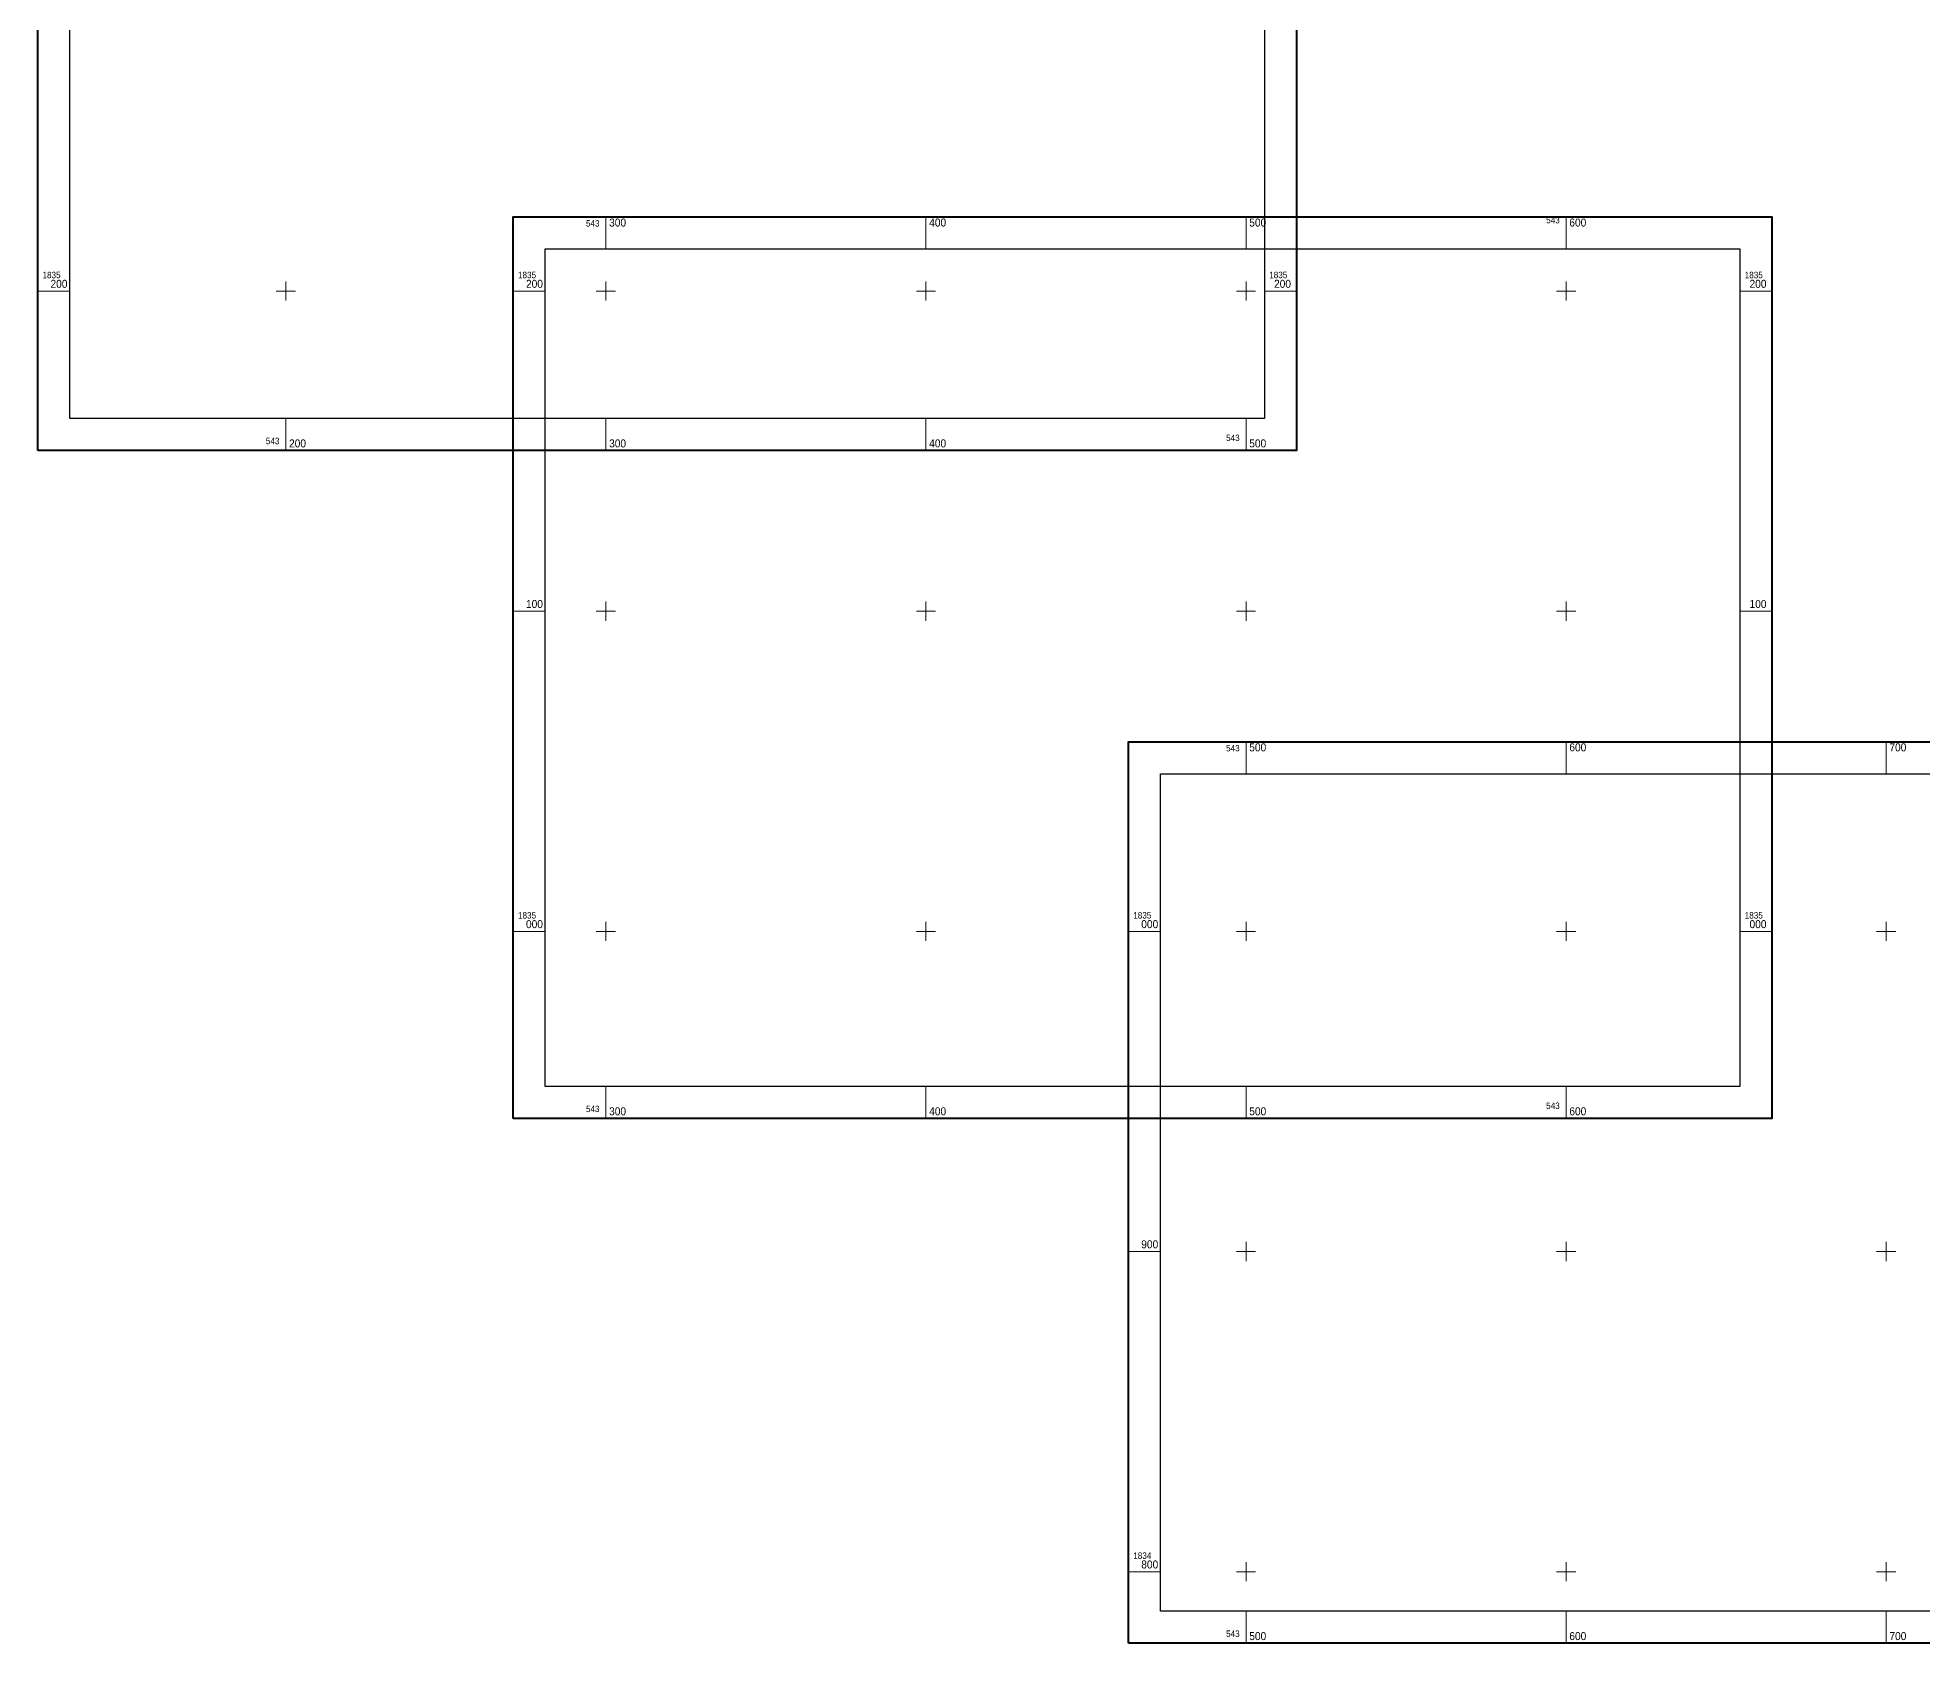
# Model space of a CAD drawing. Header units: metres. Extents: x 542869 to 545424, y 1823472 to 1835781.
# Drawn here: x 543122 to 543711, y 1834778 to 1835279 of the extents above; entities that cross this region are included whole.
import ezdxf
from ezdxf.enums import TextEntityAlignment as Align

# ---------------------------------------------------------------- set-up
doc = ezdxf.new("R2010")
doc.units = ezdxf.units.M
for name, color, linetype, lineweight in [('11', 7, 'Continuous', 13), ('12', 7, 'Continuous', 13), ('13', 7, 'Continuous', 13)]:
    doc.layers.add(name, color=color, linetype=linetype, lineweight=lineweight)

msp = doc.modelspace()

# ---------------------------------------------------------------- linework, layer by layer
at = {"layer": '11'}
for p, q in [((543122.47, 1835200), (543132.47, 1835200)), ((543197, 1835200), (543203, 1835200)), ((543200, 1835197), (543200, 1835203)), ((543297, 1835200), (543303, 1835200)), ((543300, 1835197), (543300, 1835203)), ((543397, 1835200), (543403, 1835200)), ((543400, 1835197), (543400, 1835203)), ((543497, 1835200), (543503, 1835200)), ((543500, 1835197), (543500, 1835203)), ((543505.74, 1835200), (543515.74, 1835200)), ((543200, 1835150.15), (543200, 1835160.15)), ((543300, 1835150.15), (543300, 1835160.15)), ((543400, 1835150.15), (543400, 1835160.15)), ((543500, 1835150.15), (543500, 1835160.15))]:
    msp.add_line(p, q, dxfattribs=at)
at = {"layer": '11', "lineweight": 40}
msp.add_lwpolyline([(543122.47, 1835150.15), (543122.47, 1835431.74), (543515.74, 1835431.74), (543515.74, 1835150.15)], close=True, dxfattribs=at)
at = {"layer": '11', "lineweight": 25}
msp.add_lwpolyline([(543132.47, 1835160.15), (543132.47, 1835421.74), (543505.74, 1835421.74), (543505.74, 1835160.15)], close=True, dxfattribs=at)
at = {"layer": '12'}
for p, q in [((543300, 1835213.13), (543300, 1835223.13)), ((543400, 1835213.13), (543400, 1835223.13)), ((543500, 1835213.13), (543500, 1835223.13)), ((543600, 1835213.13), (543600, 1835223.13)), ((543271.03, 1835200), (543281.03, 1835200)), ((543297, 1835200), (543303, 1835200)), ((543300, 1835197), (543300, 1835203)), ((543397, 1835200), (543403, 1835200)), ((543400, 1835197), (543400, 1835203)), ((543497, 1835200), (543503, 1835200)), ((543500, 1835197), (543500, 1835203)), ((543597, 1835200), (543603, 1835200)), ((543600, 1835197), (543600, 1835203)), ((543654.3, 1835200), (543664.3, 1835200)), ((543271.03, 1835100), (543281.03, 1835100)), ((543297, 1835100), (543303, 1835100)), ((543300, 1835097), (543300, 1835103)), ((543397, 1835100), (543403, 1835100)), ((543400, 1835097), (543400, 1835103)), ((543497, 1835100), (543503, 1835100)), ((543500, 1835097), (543500, 1835103)), ((543597, 1835100), (543603, 1835100)), ((543600, 1835097), (543600, 1835103)), ((543654.3, 1835100), (543664.3, 1835100)), ((543271.03, 1835000), (543281.03, 1835000)), ((543297, 1835000), (543303, 1835000)), ((543300, 1834997), (543300, 1835003)), ((543397, 1835000), (543403, 1835000)), ((543400, 1834997), (543400, 1835003)), ((543497, 1835000), (543503, 1835000)), ((543500, 1834997), (543500, 1835003)), ((543597, 1835000), (543603, 1835000)), ((543600, 1834997), (543600, 1835003)), ((543654.3, 1835000), (543664.3, 1835000)), ((543300, 1834941.54), (543300, 1834951.54)), ((543400, 1834941.54), (543400, 1834951.54)), ((543500, 1834941.54), (543500, 1834951.54)), ((543600, 1834941.54), (543600, 1834951.54))]:
    msp.add_line(p, q, dxfattribs=at)
at = {"layer": '12', "lineweight": 40}
msp.add_lwpolyline([(543271.03, 1834941.54), (543271.03, 1835223.13), (543664.3, 1835223.13), (543664.3, 1834941.54)], close=True, dxfattribs=at)
at = {"layer": '12', "lineweight": 25}
msp.add_lwpolyline([(543281.03, 1834951.54), (543281.03, 1835213.13), (543654.3, 1835213.13), (543654.3, 1834951.54)], close=True, dxfattribs=at)
at = {"layer": '13'}
for p, q in [((543500, 1835049.22), (543500, 1835059.22)), ((543600, 1835049.22), (543600, 1835059.22)), ((543700, 1835049.22), (543700, 1835059.22)), ((543463.26, 1835000), (543473.26, 1835000)), ((543497, 1835000), (543503, 1835000)), ((543500, 1834997), (543500, 1835003)), ((543597, 1835000), (543603, 1835000)), ((543600, 1834997), (543600, 1835003)), ((543697, 1835000), (543703, 1835000)), ((543700, 1834997), (543700, 1835003)), ((543463.26, 1834900), (543473.26, 1834900)), ((543497, 1834900), (543503, 1834900)), ((543500, 1834897), (543500, 1834903)), ((543597, 1834900), (543603, 1834900)), ((543600, 1834897), (543600, 1834903)), ((543697, 1834900), (543703, 1834900)), ((543700, 1834897), (543700, 1834903)), ((543463.26, 1834800), (543473.26, 1834800)), ((543497, 1834800), (543503, 1834800)), ((543500, 1834797), (543500, 1834803)), ((543597, 1834800), (543603, 1834800)), ((543600, 1834797), (543600, 1834803)), ((543697, 1834800), (543703, 1834800)), ((543700, 1834797), (543700, 1834803)), ((543500, 1834777.63), (543500, 1834787.63)), ((543600, 1834777.63), (543600, 1834787.63)), ((543700, 1834777.63), (543700, 1834787.63))]:
    msp.add_line(p, q, dxfattribs=at)
at = {"layer": '13', "lineweight": 40}
msp.add_lwpolyline([(543463.26, 1834777.63), (543463.26, 1835059.22), (543856.53, 1835059.22), (543856.53, 1834777.63)], close=True, dxfattribs=at)
at = {"layer": '13', "lineweight": 25}
msp.add_lwpolyline([(543473.26, 1834787.63), (543473.26, 1835049.22), (543846.53, 1835049.22), (543846.53, 1834787.63)], close=True, dxfattribs=at)

# ---------------------------------------------------------------- texts
at = {"layer": '11', "width": 0.95}
for s, height, p in [('1835', 2, (543123.97, 1835204)), ('1835', 2, (543507.24, 1835204)), ('200', 2.5, (543126.47, 1835201)), ('200', 2.5, (543508.74, 1835201)), ('200', 2.5, (543201, 1835151.15)), ('300', 2.5, (543301, 1835151.15)), ('400', 2.5, (543401, 1835151.15)), ('500', 2.5, (543501, 1835151.15))]:
    msp.add_text(s, height=height, dxfattribs=at).set_placement(p)
for p in [(543198, 1835152.15), (543498, 1835153.15)]:
    msp.add_text('543', height=2, dxfattribs=at).set_placement(p, align=Align.RIGHT)
at = {"layer": '12', "width": 0.95}
for s, height, p in [('300', 2.5, (543301, 1835220.13)), ('400', 2.5, (543401, 1835220.13)), ('500', 2.5, (543501, 1835220.13)), ('600', 2.5, (543601, 1835220.13)), ('1835', 2, (543272.53, 1835204)), ('1835', 2, (543655.8, 1835204)), ('200', 2.5, (543275.03, 1835201)), ('200', 2.5, (543657.3, 1835201)), ('100', 2.5, (543275.03, 1835101)), ('100', 2.5, (543657.3, 1835101)), ('1835', 2, (543272.53, 1835004)), ('1835', 2, (543655.8, 1835004)), ('000', 2.5, (543275.03, 1835001)), ('000', 2.5, (543657.3, 1835001)), ('300', 2.5, (543301, 1834942.54)), ('400', 2.5, (543401, 1834942.54)), ('500', 2.5, (543501, 1834942.54)), ('600', 2.5, (543601, 1834942.54))]:
    msp.add_text(s, height=height, dxfattribs=at).set_placement(p)
for p in [(543598, 1835221.13), (543298, 1835220.13), (543598, 1834944.54), (543298, 1834943.54)]:
    msp.add_text('543', height=2, dxfattribs=at).set_placement(p, align=Align.RIGHT)
at = {"layer": '13', "width": 0.95}
for p in [(543498, 1835056.22), (543498, 1834779.63)]:
    msp.add_text('543', height=2, dxfattribs=at).set_placement(p, align=Align.RIGHT)
for s, height, p in [('500', 2.5, (543501, 1835056.22)), ('600', 2.5, (543601, 1835056.22)), ('700', 2.5, (543701, 1835056.22)), ('1835', 2, (543464.76, 1835004)), ('000', 2.5, (543467.26, 1835001)), ('900', 2.5, (543467.26, 1834901)), ('1834', 2, (543464.76, 1834804)), ('800', 2.5, (543467.26, 1834801)), ('500', 2.5, (543501, 1834778.63)), ('600', 2.5, (543601, 1834778.63)), ('700', 2.5, (543701, 1834778.63))]:
    msp.add_text(s, height=height, dxfattribs=at).set_placement(p)

doc.saveas('drawing.dxf')
